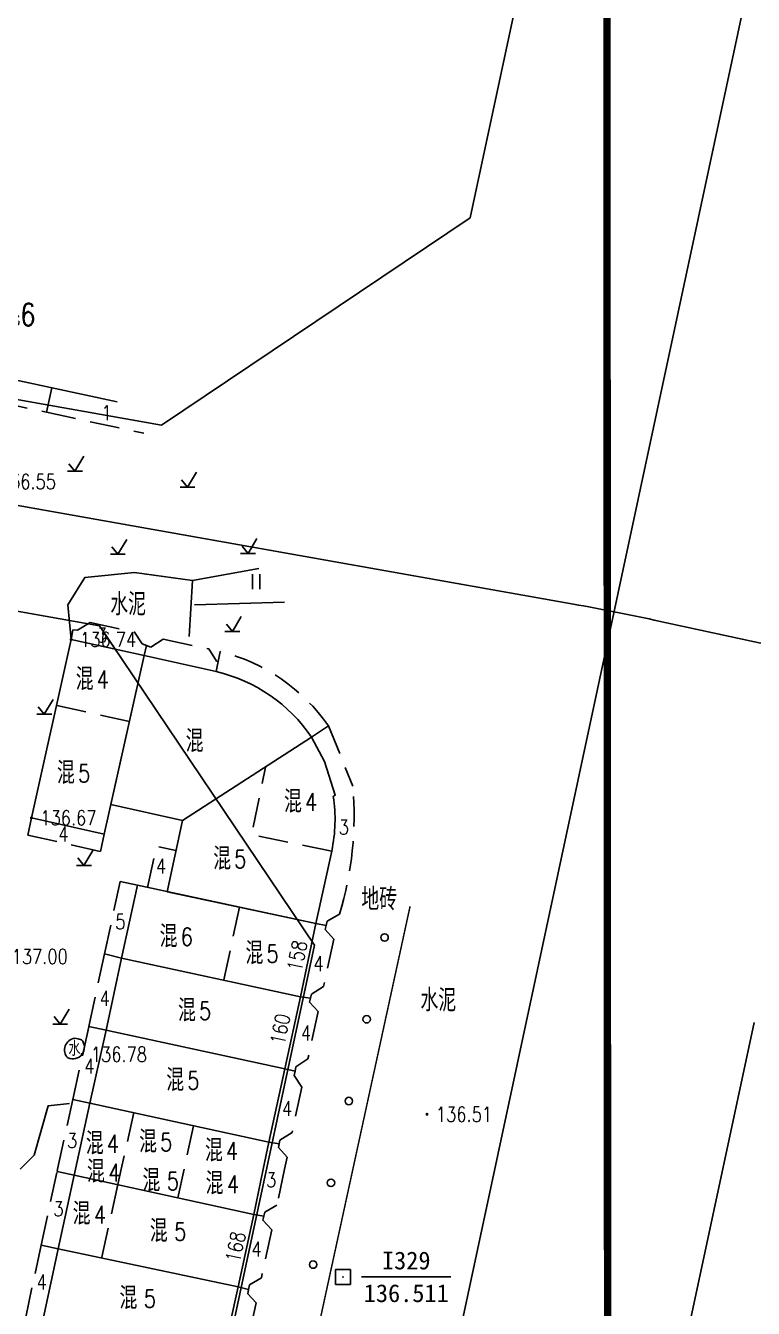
# Model space of a CAD drawing. Extents: x 529262 to 576451, y 2694391 to 2717535.
# Drawn here: x 564192.7 to 564241.6, y 2710493.2 to 2710579.5 of the extents above; entities that cross this region are included whole.
import ezdxf
from ezdxf.enums import TextEntityAlignment as Align
from ezdxf.xclip import XClip

# ---------------------------------------------------------------- set-up
doc = ezdxf.new("R2010")
doc.units = 0
doc.header["$XCLIPFRAME"] = 0
doc.linetypes.add('X5', pattern=[3, 2, -1])
for name, color, linetype in [('DLDW', 8, 'Continuous'), ('DLSS', 4, 'Continuous'), ('DMTZ', 8, 'Continuous'), ('GCD', 8, 'Continuous'), ('JMD', 8, 'Continuous'), ('KZD', 8, 'Continuous'), ('PP-COM', 7, 'Continuous'), ('RD-中线', 40, 'Continuous'), ('RD-红线', 7, 'Continuous'), ('ZBTZ', 8, 'Continuous'), ('ZJ', 7, 'Continuous')]:
    doc.layers.add(name, color=color, linetype=linetype)
doc.styles.add('HZ', font='rs.shx', dxfattribs={"width": 0.8, "bigfont": 'hztxt.shx'})
doc.styles.add('等线体', font='simhei.ttf')
doc.linetypes.add('10421', pattern='A,2,[150,AAA.SHX,S=0.5,R=0,X=0,Y=0.5],1e-11', length=2)
doc.linetypes.add('1161', pattern='A,0,[149,AAA.SHX,S=0.15,R=0,X=0,Y=0],-1.6', length=1.6)

# ---------------------------------------------------------------- blocks, each defined once
blk = doc.blocks.new('A$C19FD0107')
at = {"layer": 'RD-中线', "color": 8, "linetype": 'Continuous', "flags": 128}
for points in [[(-6832.92, 15835.553), (-6741.198, 16264.112, -0.004965), (-6740.546, 16267.018), (-6733.237, 16298.134, 0.005421), (-6732.528, 16301.308), (-6689.222, 16505.469)], [(-7111.178, 16211.495), (-7085.284, 16206.833), (-7058.569, 16201.098), (-7030.791, 16194.639), (-6901.042, 16173.084), (-6870.569, 16167.452), (-6839.633, 16162.615), (-6768.456, 16149.968, -0.009225), (-6763.026, 16148.899), (-6572.582, 16107.76)]]:
    blk.add_lwpolyline(points, format="xyb", dxfattribs=at)
at = {"layer": 'RD-红线', "color": 8, "linetype": 'Continuous', "flags": 128}
for points in [[(-6775.405, 16175.955), (-6758.89, 16253.119)], [(-6984.353, 16194.021), (-6979.385, 16193.195), (-6899.832, 16179.979), (-6869.392, 16174.353), (-6838.48, 16169.52), (-6796.156, 16161.999)], [(-6978.559, 16178.866), (-6902.251, 16166.19), (-6871.746, 16160.551), (-6840.786, 16155.71), (-6800.328, 16148.522)], [(-6800.998, 16056.376), (-6785.876, 16127.032)], [(-6777.501, 16022.82), (-6756.309, 16121.837)]]:
    blk.add_lwpolyline(points, dxfattribs=at)
at = {"layer": 'RD-红线', "color": 8}
for points in [[(-6796.156, 16161.999), (-6775.405, 16175.955, 0.404001)], [(-6785.876, 16127.032), (-6800.328, 16148.522, 0.4245)]]:
    blk.add_lwpolyline(points, format="xyb", dxfattribs=at)
blk = doc.blocks.new('gc170')
at = {"color": 8, "linetype": 'Continuous'}
blk.add_circle((0, 0), 0.5, dxfattribs=at)
blk = doc.blocks.new('gc121')
at = {"color": 8}
for p, q in [((-0.5, -1), (-0.5, 1)), ((0.5, -1), (0.5, 1))]:
    blk.add_line(p, q, dxfattribs=at)
blk = doc.blocks.new('gc123')
at = {"color": 8}
for p, q in [((0, 0), (1.2, 2)), ((-1, 0), (1, 0)), ((0, 0), (-0.8, 1))]:
    blk.add_line(p, q, dxfattribs=at)
blk = doc.blocks.new('GC200')
at = {"linetype": 'Continuous', "const_width": 0.2, "flags": 128}
blk.add_lwpolyline([(-0.1, 0, 1), (0.1, 0, 1)], format="xyb", close=True, dxfattribs=at)
blk = doc.blocks.new('gc115')
at = {"color": 8}
blk.add_lwpolyline([(-1, -1), (1, -1), (1, 1), (-1, 1)], close=True, dxfattribs=at)
blk.add_point((0, 0), dxfattribs=at)

msp = doc.modelspace()

# ---------------------------------------------------------------- linework, layer by layer
at = {"const_width": 0.5}
msp.add_lwpolyline([(563606.548, 2710897.61), (563454.196, 2710897.56), (563454.418, 2710327.012), (563986.146, 2710327.13), (563986.081, 2710399.056), (564231.875, 2710399.045), (564231.655, 2710837.782), (563606.85, 2710834.954), (563606.548, 2710897.61)], dxfattribs=at)
at = {"layer": 'DLDW', "linetype": 'Continuous', "elevation": 136.795, "flags": 128}
msp.add_lwpolyline([(564196.457, 2710511.279, -0.801092), (564195.543, 2710510.049, -0.623352), (564196.006, 2710511.372), (564196.227, 2710511.347)], format="xyb", close=True, dxfattribs=at)
at = {"layer": 'DLSS', "linetype": 'Continuous', "const_width": 0.1, "elevation": 136.767, "flags": 128}
for points in [[(564218.551, 2710520.259), (564214.702, 2710502.568)], [(564214.702, 2710502.568), (564209.531, 2710478.806), (564207.992, 2710474.942), (564204.454, 2710469.293)]]:
    msp.add_lwpolyline(points, dxfattribs=at)
at = {"layer": 'DMTZ', "linetype": '10421'}
msp.add_lwpolyline([(564195.652, 2710506.983), (564194.215, 2710506.825), (564193.267, 2710503.502), (564192.328, 2710502.568)], dxfattribs=at)
at = {"layer": 'JMD', "linetype": 'Continuous', "flags": 128}
for points, elevation in [([(564186.882, 2710568.209), (564178.896, 2710569.941), (564178.126, 2710566.394), (564177.23, 2710566.599), (564175.599, 2710559.186), (564198.849, 2710554.17)], -525.322), ([(564208.666, 2710502.568), (564209.044, 2710504.384), (564197.009, 2710507.017), (564196.047, 2710502.568)], -526.978), ([(564196.047, 2710502.568), (564195.962, 2710502.173), (564208.034, 2710499.526), (564208.666, 2710502.568)], -526.978)]:
    msp.add_lwpolyline(points, dxfattribs=dict(at, elevation=elevation))
at = {"layer": 'JMD', "linetype": 'X5', "flags": 128}
for points in [[(564194.456, 2710555.117), (564194.102, 2710553.476), (564189.946, 2710554.374), (564190.3, 2710556.014)], [(564194.102, 2710553.476), (564200.644, 2710552.063)], [(564200.903, 2710521.513), (564201.498, 2710524.283), (564202.809, 2710524.001)]]:
    msp.add_lwpolyline(points, dxfattribs=at)
at = {"layer": 'JMD', "linetype": 'X5'}
for points, elevation in [([(564195.758, 2710538.194), (564195.883, 2710538.849), (564196.189, 2710538.815), (564197.034, 2710539.329), (564200.02, 2710538.697), (564200.535, 2710537.902), (564200.822, 2710537.789), (564200.681, 2710537.125)], 136.744), ([(564200.681, 2710537.125), (564200.822, 2710537.789), (564201.109, 2710537.675), (564201.938, 2710538.207), (564205.009, 2710537.559), (564205.523, 2710536.73), (564205.654, 2710536.705), (564205.519, 2710536.035)], 136.756), ([(564193.091, 2710526.199), (564192.841, 2710525.039), (564197.741, 2710523.932), (564197.991, 2710525.092)], 136.669), ([(564200.215, 2710521.661), (564199.066, 2710521.923), (564198.01, 2710517.064), (564199.154, 2710516.759)], -526.922), ([(564212.217, 2710519.083), (564212.907, 2710518.963), (564212.841, 2710518.687), (564213.429, 2710518.045), (564212.731, 2710514.866), (564211.928, 2710514.341), (564211.859, 2710514.075), (564211.179, 2710514.172)], 136.793), ([(564198.108, 2710511.923), (564196.945, 2710512.177), (564198.01, 2710517.064), (564199.154, 2710516.759)], -526.978), ([(564211.179, 2710514.172), (564211.859, 2710514.075), (564211.79, 2710513.809), (564212.378, 2710513.167), (564211.68, 2710509.988), (564210.877, 2710509.463), (564210.816, 2710509.172), (564210.123, 2710509.324)], -525.746), ([(564197.009, 2710507.017), (564195.875, 2710507.264), (564196.945, 2710512.177), (564198.108, 2710511.923)], -526.978), ([(564210.123, 2710509.324), (564210.816, 2710509.172), (564210.755, 2710508.881), (564211.275, 2710508.091), (564210.62, 2710505.037), (564209.792, 2710504.518), (564209.747, 2710504.273), (564209.044, 2710504.384)], 136.725), ([(564194.851, 2710502.568), (564195.875, 2710507.264), (564197.009, 2710507.017)], -527.454), ([(564209.044, 2710504.384), (564209.747, 2710504.273), (564209.703, 2710504.027), (564210.291, 2710503.385), (564210.115, 2710502.568)], 136.742), ([(564194.896, 2710497.222), (564193.741, 2710497.468), (564194.82, 2710502.422), (564195.962, 2710502.173)], -11.8), ([(564195.962, 2710502.173), (564194.82, 2710502.422), (564194.851, 2710502.568)], -527.454), ([(564210.115, 2710502.568), (564209.596, 2710500.156), (564208.79, 2710499.681), (564208.724, 2710499.406), (564208.034, 2710499.526)], 136.742), ([(564208.034, 2710499.526), (564208.724, 2710499.406), (564208.658, 2710499.13), (564209.246, 2710498.488), (564208.551, 2710495.259), (564207.745, 2710494.784), (564207.696, 2710494.483), (564206.997, 2710494.65)], 136.73), ([(564193.851, 2710492.386), (564192.706, 2710492.623), (564193.741, 2710497.468), (564194.896, 2710497.222)], -12.429), ([(564206.997, 2710494.65), (564207.696, 2710494.483), (564207.647, 2710494.181), (564208.201, 2710493.591), (564207.506, 2710490.362), (564206.7, 2710489.887), (564206.651, 2710489.586), (564205.908, 2710489.784)], 136.718)]:
    msp.add_lwpolyline(points, dxfattribs=dict(at, elevation=elevation))
at = {"layer": 'JMD', "linetype": 'Continuous', "flags": 128}
for points, elevation in [([(564195.758, 2710538.194), (564193.091, 2710526.199), (564197.991, 2710525.092), (564200.681, 2710537.125)], 136.744), ([(564200.215, 2710521.661), (564199.154, 2710516.759), (564211.179, 2710514.172), (564212.217, 2710519.083)], -526.922), ([(564199.154, 2710516.759), (564198.108, 2710511.923), (564210.123, 2710509.324), (564211.179, 2710514.172)], -527.202), ([(564197.009, 2710507.017), (564209.044, 2710504.384), (564210.123, 2710509.324), (564198.108, 2710511.923)], -526.978), ([(564195.962, 2710502.173), (564194.896, 2710497.222), (564206.997, 2710494.65), (564208.034, 2710499.526)], -527.454), ([(564194.896, 2710497.222), (564193.851, 2710492.386), (564205.908, 2710489.784), (564206.997, 2710494.65)], -527.35)]:
    msp.add_lwpolyline(points, close=True, dxfattribs=dict(at, elevation=elevation))
at = {"layer": 'JMD', "linetype": 'X5', "elevation": 136.856}
msp.add_lwpolyline([(564205.519, 2710536.035), (564205.79, 2710537.381, -0.181607), (564213.07, 2710532.379), (564211.92, 2710531.63)], format="xyb", dxfattribs=at)
at = {"layer": 'JMD', "linetype": 'Continuous', "flags": 128}
msp.add_lwpolyline([(564203.243, 2710526.022), (564198.439, 2710527.096), (564200.681, 2710537.125), (564205.519, 2710536.035, -0.188677), (564211.92, 2710531.63)], format="xyb", close=True, dxfattribs=at)
at = {"layer": 'JMD', "linetype": 'X5', "flags": 128}
for points, elevation in [([(564199.686, 2710532.674), (564194.773, 2710533.767)], -522.067), ([(564213.278, 2710523.967), (564207.899, 2710525.068), (564208.831, 2710529.618)], 136.813), ([(564207.084, 2710520.186), (564206.028, 2710515.28)], -511.188), ([(564199.969, 2710506.389), (564199.131, 2710502.568)], -509.413), ([(564203.998, 2710505.488), (564203.358, 2710502.568)], -526.978), ([(564199.131, 2710502.568), (564198.903, 2710501.528)], -509.413), ([(564203.358, 2710502.568), (564202.936, 2710500.644)], -526.978), ([(564198.903, 2710501.528), (564197.822, 2710496.6)], -509.413)]:
    msp.add_lwpolyline(points, dxfattribs=dict(at, elevation=elevation))
at = {"layer": 'JMD', "linetype": 'X5'}
msp.add_lwpolyline([(564211.92, 2710531.63), (564213.07, 2710532.379), (564214.701, 2710528.323, -0.096241), (564213.801, 2710519.726), (564212.978, 2710519.246), (564212.907, 2710518.963), (564212.217, 2710519.083)], format="xyb", dxfattribs=at)
at = {"layer": 'JMD', "linetype": 'Continuous', "elevation": -511.188, "flags": 128}
msp.add_lwpolyline([(564203.243, 2710526.022), (564202.214, 2710521.232), (564212.217, 2710519.083), (564213.278, 2710523.967, 0.093361), (564213.38, 2710527.644), (564213.515, 2710527.716), (564212.797, 2710529.988), (564211.92, 2710531.63)], format="xyb", close=True, dxfattribs=at)
at = {"layer": 'KZD', "linetype": 'Continuous'}
msp.add_line((564215.292, 2710495.32), (564221.292, 2710495.32), dxfattribs=at)
msp.add_line((564215.292, 2710495.32), (564221.292, 2710495.32), dxfattribs=at)
at = {"layer": 'ZBTZ', "linetype": '1161'}
for points in [[(564195.758, 2710538.194), (564195.541, 2710540.52), (564196.674, 2710542.361), (564200.019, 2710542.71), (564203.912, 2710542.165), (564203.693, 2710538.402)], [(564208.385, 2710542.98), (564203.912, 2710542.165)], [(564204.043, 2710540.523), (564210.098, 2710540.696)]]:
    msp.add_lwpolyline(points, dxfattribs=at)

# ---------------------------------------------------------------- block references
at = {"layer": 'GCD', "linetype": 'Continuous'}
ref = msp.add_blockref('GC200', (564190.365, 2710548.812, 136.545), dxfattribs=dict(at, xscale=0.5, yscale=0.5))
ref.add_attrib('height', '136.55', dxfattribs={"linetype": 'Continuous', "height": 1, "style": 'HZ', "width": 0.8}).set_placement((564190.965, 2710548.812, 136.545), align=Align.MIDDLE_LEFT)
ref = msp.add_blockref('GC200', (564195.758, 2710538.194, 136.744), dxfattribs=dict(at, xscale=0.5, yscale=0.5))
ref.add_attrib('height', '136.74', dxfattribs={"linetype": 'Continuous', "height": 1, "style": 'HZ', "width": 0.8}).set_placement((564196.358, 2710538.194, 136.744), align=Align.MIDDLE_LEFT)
ref = msp.add_blockref('GC200', (564193.091, 2710526.199, 136.669), dxfattribs=dict(at, xscale=0.5, yscale=0.5))
ref.add_attrib('height', '136.67', dxfattribs={"linetype": 'Continuous', "height": 1, "style": 'HZ', "width": 0.8}).set_placement((564193.691, 2710526.199, 136.669), align=Align.MIDDLE_LEFT)
ref = msp.add_blockref('GC200', (564191.161, 2710516.876, 136.999), dxfattribs=dict(at, xscale=0.5, yscale=0.5))
ref.add_attrib('height', '137.00', dxfattribs={"linetype": 'Continuous', "height": 1, "style": 'HZ', "width": 0.8}).set_placement((564191.761, 2710516.876, 136.999), align=Align.MIDDLE_LEFT)
ref = msp.add_blockref('GC200', (564196.489, 2710510.293, 136.776), dxfattribs=dict(at, xscale=0.5, yscale=0.5))
ref.add_attrib('height', '136.78', dxfattribs={"linetype": 'Continuous', "height": 1, "style": 'HZ', "width": 0.8}).set_placement((564197.089, 2710510.293, 136.776), align=Align.MIDDLE_LEFT)
ref = msp.add_blockref('GC200', (564219.687, 2710506.262, 136.508), dxfattribs=dict(at, xscale=0.5, yscale=0.5))
ref.add_attrib('height', '136.51', dxfattribs={"linetype": 'Continuous', "height": 1, "style": 'HZ', "width": 0.8}).set_placement((564220.287, 2710506.262, 136.508), align=Align.MIDDLE_LEFT)
at = {"layer": 'KZD', "linetype": 'Continuous', "xscale": 0.5, "yscale": 0.5, "zscale": 0.5}
msp.add_blockref('gc115', (564214.042, 2710495.32, 136.511), dxfattribs=at)
msp.add_blockref('gc115', (564214.042, 2710495.32, 136.511), dxfattribs=at)
at = {"layer": 'PP-COM'}
ref = msp.add_blockref('A$C19FD0107', (570997.993, 2694390.603), dxfattribs=at)
XClip(ref).set_block_clipping_path([(-9366.4383134884, 14428.6043910822), (-3328.4480743363, 17452.7484863754)])
at = {"layer": 'ZBTZ', "linetype": 'Continuous', "xscale": 0.5, "yscale": 0.5}
for name, p in [('gc123', (564196.016, 2710549.517)), ('gc123', (564203.585, 2710548.444)), ('gc123', (564198.897, 2710543.925)), ('gc123', (564207.652, 2710543.982)), ('gc121', (564208.204, 2710542.078)), ('gc123', (564206.598, 2710538.731)), ('gc123', (564193.952, 2710533.162)), ('gc123', (564196.619, 2710523.003)), ('gc123', (564195.024, 2710512.333))]:
    msp.add_blockref(name, p, dxfattribs=at)
at = {"layer": 'ZBTZ', "linetype": 'Continuous', "xscale": 0.5000000000035723, "yscale": 0.5000000000035723, "zscale": 0.5000000000035723, "rotation": 257.6777791668997}
for p in [(564216.834, 2710518.152), (564215.632, 2710512.652), (564214.431, 2710507.152), (564213.229, 2710501.652), (564212.028, 2710496.152)]:
    msp.add_blockref('gc170', p, dxfattribs=at)

# ---------------------------------------------------------------- texts
at = {"layer": 'DLDW', "linetype": 'Continuous', "style": 'HZ', "width": 0.8}
msp.add_text('水', height=1, dxfattribs=at).set_placement((564195.983, 2710510.737), align=Align.MIDDLE)
at = {"layer": 'JMD', "linetype": 'Continuous', "style": 'HZ', "width": 0.8}
for s, height, p in [('混6', 1.5, (564193.369, 2710560.044)), ('混', 1.5, (564197.266, 2710535.536)), ('混', 1.5, (564204.659, 2710531.37)), ('混', 1.5, (564196.006, 2710529.231)), ('混', 1.5, (564211.273, 2710527.301)), ('混', 1.5, (564206.512, 2710523.462)), ('混', 1.5, (564202.911, 2710518.236)), ('混', 1.5, (564208.682, 2710517.102)), ('混', 1.5, (564204.144, 2710513.256)), ('混', 1.5, (564203.355, 2710508.571)), ('混', 1.5, (564201.53, 2710504.429)), ('混', 1.5, (564197.947, 2710504.314)), ('混', 1.5, (564205.956, 2710503.831)), ('混', 1.5, (564198.023, 2710502.415)), ('4', 1.2, (564199.075, 2710502.338)), ('混', 1.5, (564201.756, 2710501.82)), ('5', 1.2, (564203.018, 2710501.767)), ('混', 1.5, (564206.001, 2710501.627)), ('4', 1.2, (564207.053, 2710501.55)), ('混', 1.5, (564197.063, 2710499.584)), ('4', 1.2, (564198.115, 2710499.507)), ('混', 1.5, (564202.249, 2710498.423)), ('5', 1.2, (564203.511, 2710498.37)), ('混', 1.5, (564200.208, 2710493.909)), ('5', 1.2, (564201.47, 2710493.857))]:
    msp.add_text(s, height=height, dxfattribs=at).set_placement(p, align=Align.MIDDLE_RIGHT)
for s, p in [('4', (564197.478, 2710535.499)), ('5', (564196.218, 2710529.194)), ('4', (564211.485, 2710527.264)), ('5', (564206.723, 2710523.425)), ('6', (564203.123, 2710518.199)), ('5', (564208.893, 2710517.065)), ('5', (564204.356, 2710513.219)), ('5', (564203.567, 2710508.534)), ('4', (564198.158, 2710504.277)), ('5', (564201.742, 2710504.392)), ('4', (564206.168, 2710503.794))]:
    msp.add_text(s, height=1.2, dxfattribs=at).set_placement(p, align=Align.MIDDLE_LEFT)
at = {"layer": 'KZD', "linetype": 'Continuous', "style": '等线体'}
for s, p in [('I329', (564218.292, 2710496.42)), ('I329', (564218.292, 2710496.42)), ('136.511', (564218.292, 2710494.22)), ('136.511', (564218.292, 2710494.22))]:
    msp.add_text(s, height=1.2, dxfattribs=at).set_placement(p, align=Align.MIDDLE)
at = {"layer": 'ZJ', "color": 8, "linetype": 'Continuous', "style": 'HZ', "width": 0.8}
for s, height, p in [('1', 1, (564198.146, 2710553.438)), ('水泥', 1.5, (564199.591, 2710540.641)), ('3', 1, (564197.842, 2710538.485)), ('3', 1, (564214.092, 2710525.577)), ('4', 1, (564195.235, 2710525.108)), ('4', 1, (564201.81, 2710522.949)), ('地砖', 1.5, (564216.475, 2710520.799)), ('5', 1, (564199.066, 2710519.22)), ('4', 1, (564212.392, 2710516.386)), ('水泥', 1.5, (564220.446, 2710514.008)), ('4', 1, (564198.022, 2710514.057)), ('4', 1, (564211.545, 2710511.728)), ('4', 1, (564196.978, 2710509.498)), ('4', 1, (564210.274, 2710506.647)), ('3', 1, (564195.825, 2710504.499)), ('3', 1, (564209.215, 2710501.849)), ('3', 1, (564194.908, 2710499.899)), ('4', 1, (564208.227, 2710497.191)), ('4', 1, (564193.785, 2710494.975))]:
    msp.add_text(s, height=height, dxfattribs=at).set_placement(p, align=Align.MIDDLE)
for s, p in [('158', (564210.953, 2710516.926)), ('160', (564209.819, 2710511.988)), ('168', (564206.81, 2710497.341))]:
    msp.add_text(s, height=1, rotation=78.46295, dxfattribs=at).set_placement(p, align=Align.MIDDLE)

doc.saveas('drawing.dxf')
